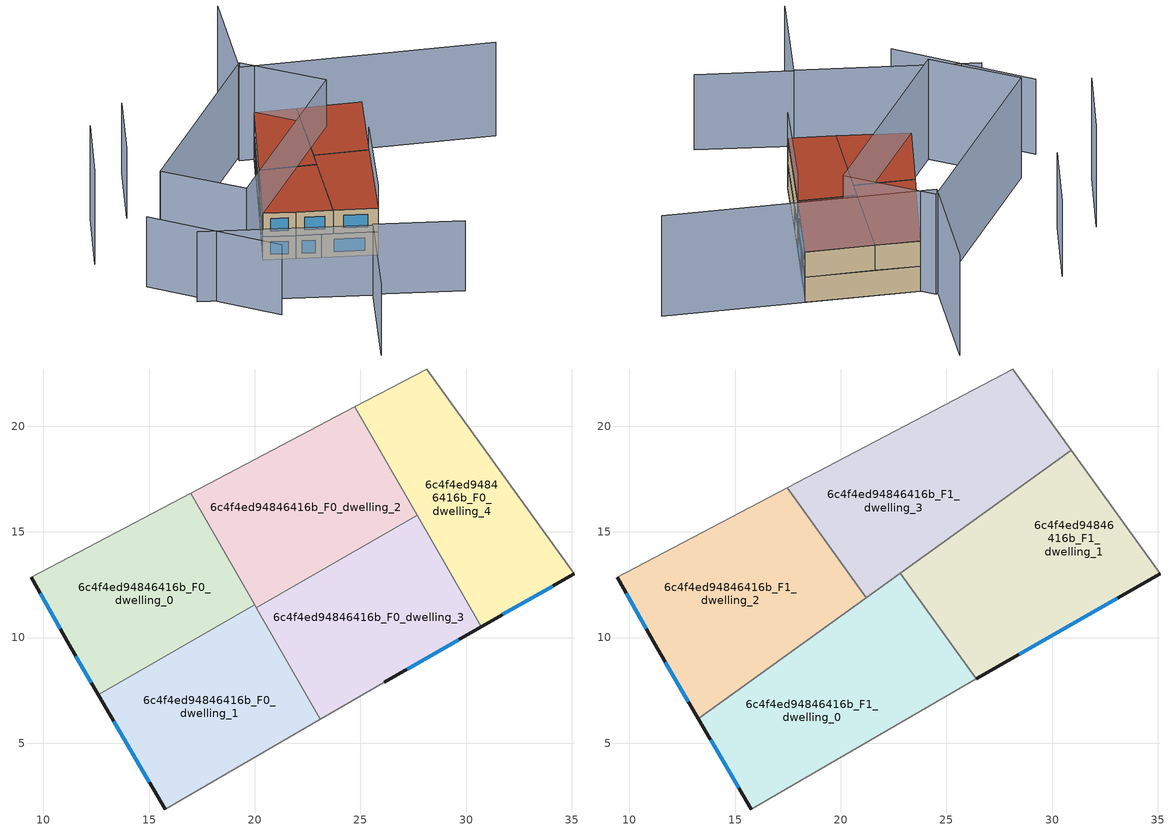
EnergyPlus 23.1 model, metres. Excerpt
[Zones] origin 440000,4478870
6c4f4ed94846416b_F0_dwelling_0
 floor ground (EU_floor_Construction): 16.97,16.83 20,11.56 12.59,7.3 11.22,9.66 9.42,12.85 z0
 wall outside (EU_wall_Construction): 9.42,12.85 11.22,9.66 12.59,7.3 z0:3
 wall adiabatic (EU_wall_Construction): 16.97,16.83 9.42,12.85 z0:3
 wall to 6c4f4ed94846416b_F0_dwelling_1 (EU_wall_Construction): 12.59,7.3 20,11.56 z0:3
 wall to 6c4f4ed94846416b_F0_dwelling_2 (EU_wall_Construction): 20,11.56 16.97,16.83 z0:3
 window (EU_Window_Construction): 11.54,9.11 12.27,7.85 / 9.84,12.1 10.79,10.41 z0.7:2.3
6c4f4ed94846416b_F0_dwelling_1
 floor ground (EU_floor_Construction): 20,11.56 23.11,6.14 15.76,1.89 12.59,7.3 z0
 wall outside (EU_wall_Construction): 12.59,7.3 15.76,1.89 z0:3
 wall adiabatic (EU_wall_Construction): 15.76,1.89 23.11,6.14 z0:3
 wall to 6c4f4ed94846416b_F0_dwelling_3 (EU_wall_Construction): 23.11,6.14 20.08,11.42 z0:3
 wall to 6c4f4ed94846416b_F0_dwelling_2 (EU_wall_Construction): 20.08,11.42 20,11.56 z0:3
 window (EU_Window_Construction): 13.33,6.03 15.02,3.15 z0.7:2.3
6c4f4ed94846416b_F0_dwelling_2
 floor ground (EU_floor_Construction): 24.73,20.92 27.68,15.79 20.08,11.42 16.97,16.83 z0
 wall adiabatic (EU_wall_Construction): 24.73,20.92 16.97,16.83 z0:3
 wall to 6c4f4ed94846416b_F0_dwelling_3 (EU_wall_Construction): 20.08,11.42 27.68,15.79 z0:3
 wall to 6c4f4ed94846416b_F0_dwelling_4 (EU_wall_Construction): 27.68,15.79 24.73,20.92 z0:3
6c4f4ed94846416b_F0_dwelling_3
 floor ground (EU_floor_Construction): 27.68,15.79 30.72,10.51 26.14,7.9 23.11,6.14 20.08,11.42 z0
 wall outside (EU_wall_Construction): 26.14,7.9 30.72,10.51 z0:3
 wall adiabatic (EU_wall_Construction): 23.11,6.14 26.14,7.9 z0:3
 wall to 6c4f4ed94846416b_F0_dwelling_4 (EU_wall_Construction): 30.72,10.51 27.68,15.79 z0:3
 window (EU_Window_Construction): 27.21,8.51 29.65,9.9 z0.7:2.3
6c4f4ed94846416b_F0_dwelling_4
 floor ground (EU_floor_Construction): 28.15,22.71 35.13,13.02 30.72,10.51 24.73,20.92 z0
 wall outside (EU_wall_Construction): 30.72,10.51 35.13,13.02 z0:3
 wall adiabatic (EU_wall_Construction): 35.13,13.02 28.15,22.71 24.73,20.92 z0:3
 window (EU_Window_Construction): 31.75,11.1 34.1,12.43 z0.7:2.3
6c4f4ed94846416b_F1_dwelling_0
 floor to 6c4f4ed94846416b_F0_dwelling_1 (EU_floor_Construction): 20.22,11.17 23.11,6.14 15.76,1.89 13.27,6.15 z3
 floor to 6c4f4ed94846416b_F0_dwelling_3 (EU_floor_Construction): 22.85,13.01 26.42,8.06 26.14,7.9 23.11,6.14 20.22,11.17 22.47,12.79 z3
 wall outside (EU_wall_Construction): 13.27,6.15 15.76,1.89 z3:6
 wall to 6c4f4ed94846416b_F1_dwelling_1 (EU_wall_Construction): 26.42,8.06 22.82,13.04 z3:6
 wall adiabatic (EU_wall_Construction): 15.76,1.89 26.14,7.9 26.42,8.06 z3:6
 wall to 6c4f4ed94846416b_F1_dwelling_2 (EU_wall_Construction): 21.21,11.88 13.27,6.15 z3:6
 wall to 6c4f4ed94846416b_F1_dwelling_3 (EU_wall_Construction): 22.82,13.04 21.21,11.88 z3:6
 window (EU_Window_Construction): 13.85,5.15 15.17,2.89 z3.7:5.3
 roof outside (EU_roof_Construction): 26.14,7.9 26.42,8.06 22.82,13.04 13.27,6.15 15.76,1.89 z6
6c4f4ed94846416b_F1_dwelling_1
 floor to 6c4f4ed94846416b_F0_dwelling_4 (EU_floor_Construction): 30.91,18.88 35.13,13.02 30.72,10.51 27.37,16.32 z3
 floor to 6c4f4ed94846416b_F0_dwelling_3 (EU_floor_Construction): 27.68,15.79 30.72,10.51 26.42,8.06 22.85,13.01 z3
 floor to 6c4f4ed94846416b_F0_dwelling_2 (EU_floor_Construction): 27.37,16.32 27.68,15.79 22.85,13.01 22.82,13.04 z3
 wall outside (EU_wall_Construction): 26.42,8.06 35.13,13.02 z3:6
 wall adiabatic (EU_wall_Construction): 35.13,13.02 30.91,18.88 z3:6
 wall to 6c4f4ed94846416b_F1_dwelling_3 (EU_wall_Construction): 30.91,18.88 22.82,13.04 z3:6
 window (EU_Window_Construction): 28.46,9.22 33.09,11.86 z3.7:5.3
 roof outside (EU_roof_Construction): 35.13,13.02 30.91,18.88 22.82,13.04 26.42,8.06 z6
6c4f4ed94846416b_F1_dwelling_2
 floor to 6c4f4ed94846416b_F0_dwelling_0 (EU_floor_Construction): 16.97,16.83 20,11.56 12.59,7.3 11.22,9.66 9.42,12.85 z3
 floor to 6c4f4ed94846416b_F0_dwelling_1 (EU_floor_Construction): 20,11.56 20.22,11.17 13.27,6.15 12.59,7.3 z3
 floor to 6c4f4ed94846416b_F0_dwelling_2 (EU_floor_Construction): 17.46,17.09 21.12,12.01 20.08,11.42 16.97,16.83 z3
 floor to 6c4f4ed94846416b_F0_dwelling_3 (EU_floor_Construction): 21.12,12.01 21.21,11.88 20.22,11.17 20.08,11.42 z3
 wall outside (EU_wall_Construction): 9.42,12.85 11.22,9.66 13.27,6.15 z3:6
 wall adiabatic (EU_wall_Construction): 17.46,17.09 9.42,12.85 z3:6
 wall to 6c4f4ed94846416b_F1_dwelling_3 (EU_wall_Construction): 21.21,11.88 17.46,17.09 z3:6
 window (EU_Window_Construction): 11.69,8.84 12.79,6.97 / 9.84,12.1 10.79,10.41 z3.7:5.3
 roof outside (EU_roof_Construction): 21.21,11.88 17.46,17.09 9.42,12.85 11.22,9.66 13.27,6.15 z6
6c4f4ed94846416b_F1_dwelling_3
 floor to 6c4f4ed94846416b_F0_dwelling_2 (EU_floor_Construction): 24.74,20.91 27.37,16.32 22.47,12.79 21.12,12.01 17.46,17.09 z3
 floor to 6c4f4ed94846416b_F0_dwelling_4 (EU_floor_Construction): 28.15,22.71 30.91,18.88 27.37,16.32 24.74,20.91 z3
 floor to 6c4f4ed94846416b_F0_dwelling_3 (EU_floor_Construction): 22.47,12.79 21.21,11.88 21.12,12.01 z3
 wall adiabatic (EU_wall_Construction): 30.91,18.88 28.15,22.71 17.46,17.09 z3:6
 roof outside (EU_roof_Construction): 30.91,18.88 28.15,22.71 17.46,17.09 21.21,11.88 z6
shading: 15.73,1.88 26.26,7.97 / -3,-7.31 8.05,-1.06 / 8.05,-1.06 13.07,-9.94 / -1.56,15.63 7.92,-1.14 / -1.01,21.97 -0.07,6.12 / 19.3,34.55 10.99,30.05 z0:9; 43.81,0.93 27.16,24.1 / 27.16,24.1 37.7,31.68 / 9.09,33.56 0.8,29.12 / 3.77,22.61 28.02,24.47 / 28.02,24.47 28.79,14.34 / 28.79,14.34 4.55,12.48 / 4.55,12.48 3.77,22.61 z0:12
[Building]
EU S2 Campaign: North Axis=0; Terrain=City; Solar Distribution=FullExterior
[Site:Location]
Madrid: Latitude=40.5; Longitude=-3.5; Time Zone=1; Elevation=609
[SizingPeriod:WeatherFileDays]
AnnualSizingPeriod: Begin Month=1; Begin Day of Month=1; End Month=12; End Day of Month=31; Day of Week for Start Day=Monday; Use Weather File Daylight Saving Period=No; Use Weather File Rain and Snow Indicators=No
[MATERIAL]
EU_InternalMass_Material: Roughness=MediumRough; Thickness=0.1; Conductivity=1; Density=1800; Specific Heat=900; Thermal Absorptance=0.9; Solar Absorptance=0.7; Visible Absorptance=0.7
[MATERIAL:NOMASS] Roughness=MediumRough; Thermal Absorptance=0.9; Solar Absorptance=0.7; Visible Absorptance=0.7
Name | Thermal Resistance
EU_wall_NoMass | 0.419739
EU_roof_NoMass | 0.352165
EU_floor_NoMass | 0.608284
[WINDOWMATERIAL:SIMPLEGLAZINGSYSTEM]
EU_Window_SimpleGlazing: UFactor=4.8352; Solar Heat Gain Coefficient=0.85; Visible Transmittance=0.85
[CONSTRUCTION]
EU_wall_Construction: EU_wall_NoMass
EU_roof_Construction: EU_roof_NoMass
EU_floor_Construction: EU_floor_NoMass
EU_InternalMass_Construction: EU_InternalMass_Material
EU_Window_Construction: EU_Window_SimpleGlazing
[ZONE] Type=1; Multiplier=1; Ceiling Height=autocalculate; Floor Area=autocalculate; Part of Total Floor Area=Yes
Name | Volume
6c4f4ed94846416b_F0_dwelling_0 | 159.909
6c4f4ed94846416b_F1_dwelling_0 | 199.891
6c4f4ed94846416b_F0_dwelling_1 | 159.896
6c4f4ed94846416b_F1_dwelling_1 | 199.874
6c4f4ed94846416b_F0_dwelling_2 | 159.906
6c4f4ed94846416b_F1_dwelling_2 | 199.881
6c4f4ed94846416b_F0_dwelling_3; 6c4f4ed94846416b_F0_dwelling_4 | 159.901
6c4f4ed94846416b_F1_dwelling_3 | 199.883
[INTERNALMASS] Construction=EU_InternalMass_Construction
Name | Zone or ZoneList | Surface Area
6c4f4ed94846416b_F0_dwelling_0_EU_InternalMass | 6c4f4ed94846416b_F0_dwelling_0 | 53.3048
6c4f4ed94846416b_F0_dwelling_1_EU_InternalMass | 6c4f4ed94846416b_F0_dwelling_1 | 53.3006
6c4f4ed94846416b_F0_dwelling_2_EU_InternalMass | 6c4f4ed94846416b_F0_dwelling_2 | 53.3017
6c4f4ed94846416b_F0_dwelling_3_EU_InternalMass | 6c4f4ed94846416b_F0_dwelling_3 | 53.3003
6c4f4ed94846416b_F0_dwelling_4_EU_InternalMass | 6c4f4ed94846416b_F0_dwelling_4 | 53.3005
6c4f4ed94846416b_F1_dwelling_0_EU_InternalMass | 6c4f4ed94846416b_F1_dwelling_0 | 66.6303
6c4f4ed94846416b_F1_dwelling_1_EU_InternalMass | 6c4f4ed94846416b_F1_dwelling_1 | 66.6249
6c4f4ed94846416b_F1_dwelling_2_EU_InternalMass | 6c4f4ed94846416b_F1_dwelling_2 | 66.6271
6c4f4ed94846416b_F1_dwelling_3_EU_InternalMass | 6c4f4ed94846416b_F1_dwelling_3 | 66.6277
[OTHEREQUIPMENT] Fuel Type=Electricity; Design Level Calculation Method=Watts/Area; Power per Zone Floor Area=1; Fraction Latent=0; Fraction Radiant=0; Fraction Lost=0; Carbon Dioxide Generation Rate=0; EndUse Subcategory=EU_Step8_InternalGains
Name | Zone or ZoneList or Space or SpaceList | Schedule
EU_Step8_InternalGain_6c4f4ed94846416b_F0_dwelling_0_f000 | 6c4f4ed94846416b_F0_dwelling_0 | EU_Step8_GainSchedule_6c4f4ed94846416b_F0_dwelling_0_f000
EU_Step8_InternalGain_6c4f4ed94846416b_F0_dwelling_1_f000 | 6c4f4ed94846416b_F0_dwelling_1 | EU_Step8_GainSchedule_6c4f4ed94846416b_F0_dwelling_1_f000
EU_Step8_InternalGain_6c4f4ed94846416b_F0_dwelling_2_f000 | 6c4f4ed94846416b_F0_dwelling_2 | EU_Step8_GainSchedule_6c4f4ed94846416b_F0_dwelling_2_f000
EU_Step8_InternalGain_6c4f4ed94846416b_F0_dwelling_3_f000 | 6c4f4ed94846416b_F0_dwelling_3 | EU_Step8_GainSchedule_6c4f4ed94846416b_F0_dwelling_3_f000
EU_Step8_InternalGain_6c4f4ed94846416b_F0_dwelling_4_f000 | 6c4f4ed94846416b_F0_dwelling_4 | EU_Step8_GainSchedule_6c4f4ed94846416b_F0_dwelling_4_f000
EU_Step8_InternalGain_6c4f4ed94846416b_F1_dwelling_0_f000 | 6c4f4ed94846416b_F1_dwelling_0 | EU_Step8_GainSchedule_6c4f4ed94846416b_F1_dwelling_0_f000
EU_Step8_InternalGain_6c4f4ed94846416b_F1_dwelling_1_f000 | 6c4f4ed94846416b_F1_dwelling_1 | EU_Step8_GainSchedule_6c4f4ed94846416b_F1_dwelling_1_f000
EU_Step8_InternalGain_6c4f4ed94846416b_F1_dwelling_2_f000 | 6c4f4ed94846416b_F1_dwelling_2 | EU_Step8_GainSchedule_6c4f4ed94846416b_F1_dwelling_2_f000
EU_Step8_InternalGain_6c4f4ed94846416b_F1_dwelling_3_f000 | 6c4f4ed94846416b_F1_dwelling_3 | EU_Step8_GainSchedule_6c4f4ed94846416b_F1_dwelling_3_f000
[ZONEVENTILATION:DESIGNFLOWRATE] Schedule=EU_AlwaysOn; Design Flow Rate Calculation Method=AirChanges/Hour; Air Changes per Hour=0.703302; Ventilation Type=Natural; Fan Pressure Rise=0; Fan Total Efficiency=1; Constant Term Coefficient=1; Temperature Term Coefficient=0; Velocity Term Coefficient=0; Velocity Squared Term Coefficient=0; Minimum Indoor Temperature=-100; Maximum Indoor Temperature=100; Delta Temperature=-100; Minimum Outdoor Temperature=-100; Maximum Outdoor Temperature=100; Maximum Wind Speed=40
Name | Zone or ZoneList or Space or SpaceList
EU_ConstantAir_6c4f4ed94846416b_F0_dwelling_0 | 6c4f4ed94846416b_F0_dwelling_0
EU_ConstantAir_6c4f4ed94846416b_F0_dwelling_1 | 6c4f4ed94846416b_F0_dwelling_1
EU_ConstantAir_6c4f4ed94846416b_F0_dwelling_2 | 6c4f4ed94846416b_F0_dwelling_2
EU_ConstantAir_6c4f4ed94846416b_F0_dwelling_3 | 6c4f4ed94846416b_F0_dwelling_3
EU_ConstantAir_6c4f4ed94846416b_F0_dwelling_4 | 6c4f4ed94846416b_F0_dwelling_4
EU_ConstantAir_6c4f4ed94846416b_F1_dwelling_0 | 6c4f4ed94846416b_F1_dwelling_0
EU_ConstantAir_6c4f4ed94846416b_F1_dwelling_1 | 6c4f4ed94846416b_F1_dwelling_1
EU_ConstantAir_6c4f4ed94846416b_F1_dwelling_2 | 6c4f4ed94846416b_F1_dwelling_2
EU_ConstantAir_6c4f4ed94846416b_F1_dwelling_3 | 6c4f4ed94846416b_F1_dwelling_3
[HVACTEMPLATE:THERMOSTAT] Constant Heating Setpoint=20; Constant Cooling Setpoint=50
EU_HeatOnly_6c4f4ed94846416b_F0_dwelling_0; EU_HeatOnly_6c4f4ed94846416b_F0_dwelling_1; EU_HeatOnly_6c4f4ed94846416b_F0_dwelling_2; EU_HeatOnly_6c4f4ed94846416b_F0_dwelling_3; EU_HeatOnly_6c4f4ed94846416b_F0_dwelling_4; EU_HeatOnly_6c4f4ed94846416b_F1_dwelling_0; EU_HeatOnly_6c4f4ed94846416b_F1_dwelling_1; EU_HeatOnly_6c4f4ed94846416b_F1_dwelling_2; EU_HeatOnly_6c4f4ed94846416b_F1_dwelling_3
[HVACTEMPLATE:ZONE:IDEALLOADSAIRSYSTEM] System Availability Schedule=EU_AlwaysOn; Maximum Heating Supply Air Temperature=50; Minimum Cooling Supply Air Temperature=13; Maximum Heating Supply Air Humidity Ratio=0.0156; Minimum Cooling Supply Air Humidity Ratio=0.0077; Heating Limit=NoLimit; Cooling Limit=NoLimit; Heating Availability Schedule=EU_AlwaysOn; Cooling Availability Schedule=EU_CoolingOff; Dehumidification Control Type=ConstantSensibleHeatRatio; Cooling Sensible Heat Ratio=0.7; Dehumidification Setpoint=60; Humidification Control Type=None; Humidification Setpoint=30; Outdoor Air Method=None; Outdoor Air Flow Rate per Person=0.00944; Outdoor Air Flow Rate per Zone Floor Area=0; Outdoor Air Flow Rate per Zone=0; Demand Controlled Ventilation Type=None; Outdoor Air Economizer Type=NoEconomizer; Heat Recovery Type=None; Sensible Heat Recovery Effectiveness=0.7; Latent Heat Recovery Effectiveness=0.65
Name | Template Thermostat
6c4f4ed94846416b_F0_dwelling_0 | EU_HeatOnly_6c4f4ed94846416b_F0_dwelling_0
6c4f4ed94846416b_F0_dwelling_1 | EU_HeatOnly_6c4f4ed94846416b_F0_dwelling_1
6c4f4ed94846416b_F0_dwelling_2 | EU_HeatOnly_6c4f4ed94846416b_F0_dwelling_2
6c4f4ed94846416b_F0_dwelling_3 | EU_HeatOnly_6c4f4ed94846416b_F0_dwelling_3
6c4f4ed94846416b_F0_dwelling_4 | EU_HeatOnly_6c4f4ed94846416b_F0_dwelling_4
6c4f4ed94846416b_F1_dwelling_0 | EU_HeatOnly_6c4f4ed94846416b_F1_dwelling_0
6c4f4ed94846416b_F1_dwelling_1 | EU_HeatOnly_6c4f4ed94846416b_F1_dwelling_1
6c4f4ed94846416b_F1_dwelling_2 | EU_HeatOnly_6c4f4ed94846416b_F1_dwelling_2
6c4f4ed94846416b_F1_dwelling_3 | EU_HeatOnly_6c4f4ed94846416b_F1_dwelling_3
[SIZING:ZONE] Zone Cooling Design Supply Air Temperature Input Method=SupplyAirTemperature; Zone Cooling Design Supply Air Temperature=13; Zone Heating Design Supply Air Temperature Input Method=SupplyAirTemperature; Zone Heating Design Supply Air Temperature=50; Zone Cooling Design Supply Air Humidity Ratio=0.008; Zone Heating Design Supply Air Humidity Ratio=0.008; Cooling Design Air Flow Method=DesignDay; Cooling Design Air Flow Rate=0; Cooling Minimum Air Flow per Zone Floor Area=0.000762; Cooling Minimum Air Flow=0; Cooling Minimum Air Flow Fraction=0.2; Heating Design Air Flow Method=DesignDay; Heating Design Air Flow Rate=0; Heating Maximum Air Flow per Zone Floor Area=0.002032; Heating Maximum Air Flow=0.141576; Heating Maximum Air Flow Fraction=0.3; Account for Dedicated Outdoor Air System=No; Dedicated Outdoor Air System Control Strategy=NeutralSupplyAir; Dedicated Outdoor Air Low Setpoint Temperature for Design=autosize; Dedicated Outdoor Air High Setpoint Temperature for Design=autosize; Zone Load Sizing Method=Sensible Load Only No Latent Load; Zone Latent Cooling Design Supply Air Humidity Ratio Input Method=HumidityRatioDifference; Zone Cooling Design Supply Air Humidity Ratio Difference=0.005; Zone Latent Heating Design Supply Air Humidity Ratio Input Method=HumidityRatioDifference; Zone Humidification Design Supply Air Humidity Ratio Difference=0.005
6c4f4ed94846416b_F0_dwelling_0; 6c4f4ed94846416b_F0_dwelling_1; 6c4f4ed94846416b_F0_dwelling_2; 6c4f4ed94846416b_F0_dwelling_3; 6c4f4ed94846416b_F0_dwelling_4; 6c4f4ed94846416b_F1_dwelling_0; 6c4f4ed94846416b_F1_dwelling_1; 6c4f4ed94846416b_F1_dwelling_2; 6c4f4ed94846416b_F1_dwelling_3
[SCHEDULE:CONSTANT]
Name | Hourly Value
EU_AlwaysOn | 1
EU_CoolingOff | 0
[SCHEDULE:FILE] Column Number=1; Rows to Skip at Top=0; Number of Hours of Data=8760; Column Separator=Comma; Interpolate to Timestep=No; Minutes per Item=60; Adjust Schedule for Daylight Savings=Yes
Name | File
EU_Step8_GainSchedule_6c4f4ed94846416b_F0_dwelling_0_f000 | ../../schedules/6c4f4ed94846416b/6c4f4ed94846416b_F0_dwelling_0_f000_gain.csv
EU_Step8_GainSchedule_6c4f4ed94846416b_F0_dwelling_1_f000 | ../../schedules/6c4f4ed94846416b/6c4f4ed94846416b_F0_dwelling_1_f000_gain.csv
EU_Step8_GainSchedule_6c4f4ed94846416b_F0_dwelling_2_f000 | ../../schedules/6c4f4ed94846416b/6c4f4ed94846416b_F0_dwelling_2_f000_gain.csv
EU_Step8_GainSchedule_6c4f4ed94846416b_F0_dwelling_3_f000 | ../../schedules/6c4f4ed94846416b/6c4f4ed94846416b_F0_dwelling_3_f000_gain.csv
EU_Step8_GainSchedule_6c4f4ed94846416b_F0_dwelling_4_f000 | ../../schedules/6c4f4ed94846416b/6c4f4ed94846416b_F0_dwelling_4_f000_gain.csv
EU_Step8_GainSchedule_6c4f4ed94846416b_F1_dwelling_0_f000 | ../../schedules/6c4f4ed94846416b/6c4f4ed94846416b_F1_dwelling_0_f000_gain.csv
EU_Step8_GainSchedule_6c4f4ed94846416b_F1_dwelling_1_f000 | ../../schedules/6c4f4ed94846416b/6c4f4ed94846416b_F1_dwelling_1_f000_gain.csv
EU_Step8_GainSchedule_6c4f4ed94846416b_F1_dwelling_2_f000 | ../../schedules/6c4f4ed94846416b/6c4f4ed94846416b_F1_dwelling_2_f000_gain.csv
EU_Step8_GainSchedule_6c4f4ed94846416b_F1_dwelling_3_f000 | ../../schedules/6c4f4ed94846416b/6c4f4ed94846416b_F1_dwelling_3_f000_gain.csv
